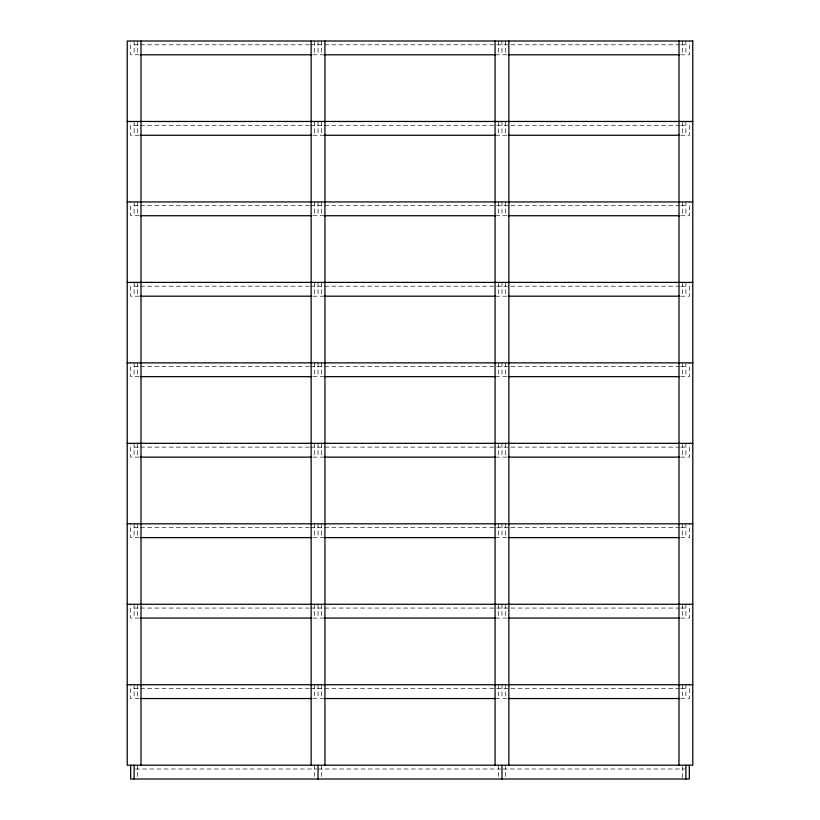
<?xml version="1.0" encoding="UTF-8"?>
<svg xmlns="http://www.w3.org/2000/svg" width="820" height="820" viewBox="0 0 820 820"><rect width="100%" height="100%" fill="white"/><g stroke="black" fill="none" stroke-linecap="round" stroke-linejoin="round"><path stroke-width="0.61" stroke-dasharray="4.1 3.07" d="M134.111 44.792L139.226 44.792M140.497 44.792L309.099 44.792M310.37 44.792L509.63 44.792M510.901 44.792L679.503 44.792M680.774 44.792L685.889 44.792M139.226 54.796L130.667 54.796L130.667 41M312.933 54.796L324.423 54.796M495.577 54.796L507.067 54.796M680.774 54.796L689.333 54.796L689.333 41M134.111 125.265L139.226 125.265M140.497 125.265L309.099 125.265M310.37 125.265L509.63 125.265M510.901 125.265L679.503 125.265M680.774 125.265L685.889 125.265M139.226 135.259L130.667 135.259L130.667 121.462M312.933 135.259L324.423 135.259M495.577 135.259L507.067 135.259M680.774 135.259L689.333 135.259L689.333 121.462M134.111 205.728L139.226 205.728M140.497 205.728L309.099 205.728M310.37 205.728L509.63 205.728M510.901 205.728L679.503 205.728M680.774 205.728L685.889 205.728M139.226 215.732L130.667 215.732L130.667 201.935M312.933 215.732L324.423 215.732M495.577 215.732L507.067 215.732M680.774 215.732L689.333 215.732L689.333 201.935M134.111 286.19L139.226 286.19M140.497 286.19L309.099 286.19M310.37 286.19L509.63 286.19M510.901 286.19L679.503 286.19M680.774 286.19L685.889 286.19M139.226 296.194L130.667 296.194L130.667 282.398M312.933 296.194L324.423 296.194M495.577 296.194L507.067 296.194M680.774 296.194L689.333 296.194L689.333 282.398M134.111 366.663L139.226 366.663M140.497 366.663L309.099 366.663M310.37 366.663L509.63 366.663M510.901 366.663L679.503 366.663M680.774 366.663L685.889 366.663M139.226 376.667L130.667 376.667L130.667 362.87M312.933 376.667L324.423 376.667M495.577 376.667L507.067 376.667M680.774 376.667L689.333 376.667L689.333 362.87M134.111 447.125L139.226 447.125M140.497 447.125L309.099 447.125M310.37 447.125L509.63 447.125M510.901 447.125L679.503 447.125M680.774 447.125L685.889 447.125M139.226 457.13L130.667 457.13L130.667 443.333M312.933 457.13L324.423 457.13M495.577 457.13L507.067 457.13M680.774 457.13L689.333 457.13L689.333 443.333M134.111 527.598L139.226 527.598M140.497 527.598L309.099 527.598M310.37 527.598L509.63 527.598M510.901 527.598L679.503 527.598M680.774 527.598L685.889 527.598M139.226 537.602L130.667 537.602L130.667 523.806M312.933 537.602L324.423 537.602M495.577 537.602L507.067 537.602M680.774 537.602L689.333 537.602L689.333 523.806M134.111 608.061L139.226 608.061M140.497 608.061L309.099 608.061M310.37 608.061L509.63 608.061M510.901 608.061L679.503 608.061M680.774 608.061L685.889 608.061M139.226 618.065L130.667 618.065L130.667 604.268M312.933 618.065L324.423 618.065M495.577 618.065L507.067 618.065M680.774 618.065L689.333 618.065L689.333 604.268M134.111 688.534L139.226 688.534M140.497 688.534L309.099 688.534M310.37 688.534L509.63 688.534M510.901 688.534L679.503 688.534M680.774 688.534L685.889 688.534M139.226 698.537L130.667 698.537L130.667 684.741M312.933 698.537L324.423 698.537M495.577 698.537L507.067 698.537M680.774 698.537L689.333 698.537L689.333 684.741M135.392 768.996L316.756 768.996M318.037 768.996L500.682 768.996M503.244 768.996L684.608 768.996M685.889 41L685.889 54.796M685.889 121.462L685.889 135.259M685.889 201.935L685.889 215.732M685.889 282.398L685.889 296.194M685.889 362.87L685.889 376.667M685.889 443.333L685.889 457.13M685.889 523.806L685.889 537.602M685.889 604.268L685.889 618.065M685.889 684.741L685.889 698.537M682.435 41L682.435 54.796M682.435 121.462L682.435 135.259M682.435 201.935L682.435 215.732M682.435 282.398L682.435 296.194M682.435 362.87L682.435 376.667M682.435 443.333L682.435 457.13M682.435 523.806L682.435 537.602M682.435 604.268L682.435 618.065M682.435 684.741L682.435 698.537M682.435 766.464L682.435 777.749M505.407 41L505.407 54.796M505.407 121.462L505.407 135.259M505.407 201.935L505.407 215.732M505.407 282.398L505.407 296.194M505.407 362.87L505.407 376.667M505.407 443.333L505.407 457.13M505.407 523.806L505.407 537.602M505.407 604.268L505.407 618.065M505.407 684.741L505.407 698.537M505.407 765.203L505.407 777.749M501.963 41L501.963 54.796M501.963 121.462L501.963 135.259M501.963 201.935L501.963 215.732M501.963 282.398L501.963 296.194M501.963 362.87L501.963 376.667M501.963 443.333L501.963 457.13M501.963 523.806L501.963 537.602M501.963 604.268L501.963 618.065M501.963 684.741L501.963 698.537M498.519 41L498.519 54.796M498.519 121.462L498.519 135.259M498.519 201.935L498.519 215.732M498.519 282.398L498.519 296.194M498.519 362.87L498.519 376.667M498.519 443.333L498.519 457.13M498.519 523.806L498.519 537.602M498.519 604.268L498.519 618.065M498.519 684.741L498.519 698.537M498.519 765.203L498.519 777.749M321.481 41L321.481 54.796M321.481 121.462L321.481 135.259M321.481 201.935L321.481 215.732M321.481 282.398L321.481 296.194M321.481 362.87L321.481 376.667M321.481 443.333L321.481 457.13M321.481 523.806L321.481 537.602M321.481 604.268L321.481 618.065M321.481 684.741L321.481 698.537M321.481 765.203L321.481 777.749M318.037 41L318.037 54.796M318.037 121.462L318.037 135.259M318.037 201.935L318.037 215.732M318.037 282.398L318.037 296.194M318.037 362.87L318.037 376.667M318.037 443.333L318.037 457.13M318.037 523.806L318.037 537.602M318.037 604.268L318.037 618.065M318.037 684.741L318.037 698.537M314.593 41L314.593 54.796M314.593 121.462L314.593 135.259M314.593 201.935L314.593 215.732M314.593 282.398L314.593 296.194M314.593 362.87L314.593 376.667M314.593 443.333L314.593 457.13M314.593 523.806L314.593 537.602M314.593 604.268L314.593 618.065M314.593 684.741L314.593 698.537M314.593 765.203L314.593 777.749M137.565 41L137.565 54.796M137.565 121.462L137.565 135.259M137.565 201.935L137.565 215.732M137.565 282.398L137.565 296.194M137.565 362.87L137.565 376.667M137.565 443.333L137.565 457.13M137.565 523.806L137.565 537.602M137.565 604.268L137.565 618.065M137.565 684.741L137.565 698.537M137.565 765.203L137.565 777.749M134.111 41L134.111 54.796M134.111 121.462L134.111 135.259M134.111 201.935L134.111 215.732M134.111 282.398L134.111 296.194M134.111 362.87L134.111 376.667M134.111 443.333L134.111 457.13M134.111 523.806L134.111 537.602M134.111 604.268L134.111 618.065M134.111 684.741L134.111 698.537"/><path stroke-width="1.23" d="M140.497 54.796L311.651 54.796M324.423 54.796L495.577 54.796M508.349 54.796L679.503 54.796M127.213 121.462L692.787 121.462M140.497 135.259L311.651 135.259M324.423 135.259L495.577 135.259M508.349 135.259L679.503 135.259M127.213 201.935L692.787 201.935M140.497 215.732L311.651 215.732M324.423 215.732L495.577 215.732M508.349 215.732L679.503 215.732M127.213 282.398L692.787 282.398M140.497 296.194L311.651 296.194M324.423 296.194L495.577 296.194M508.349 296.194L679.503 296.194M127.213 362.87L692.787 362.87M140.497 376.667L311.651 376.667M324.423 376.667L495.577 376.667M508.349 376.667L679.503 376.667M127.213 443.333L692.787 443.333M140.497 457.13L311.651 457.13M324.423 457.13L495.577 457.13M508.349 457.13L679.503 457.13M127.213 523.806L692.787 523.806M140.497 537.602L311.651 537.602M324.423 537.602L495.577 537.602M508.349 537.602L679.503 537.602M127.213 604.268L692.787 604.268M140.497 618.065L311.651 618.065M324.423 618.065L495.577 618.065M508.349 618.065L679.503 618.065M127.213 684.741L692.787 684.741M140.497 698.537L311.651 698.537M324.423 698.537L495.577 698.537M508.349 698.537L679.503 698.537M689.333 765.203L689.333 779L130.667 779L130.667 765.203M685.889 765.203L685.889 779M678.991 41L678.991 765.203M508.861 41L508.861 765.203M501.963 765.203L501.963 779M495.065 41L495.065 765.203M324.935 41L324.935 765.203M318.037 765.203L318.037 779M311.139 41L311.139 765.203M141.009 41L141.009 765.203M134.111 765.203L134.111 779M692.787 41L127.213 41L127.213 765.203L692.787 765.203L692.787 41"/></g></svg>
